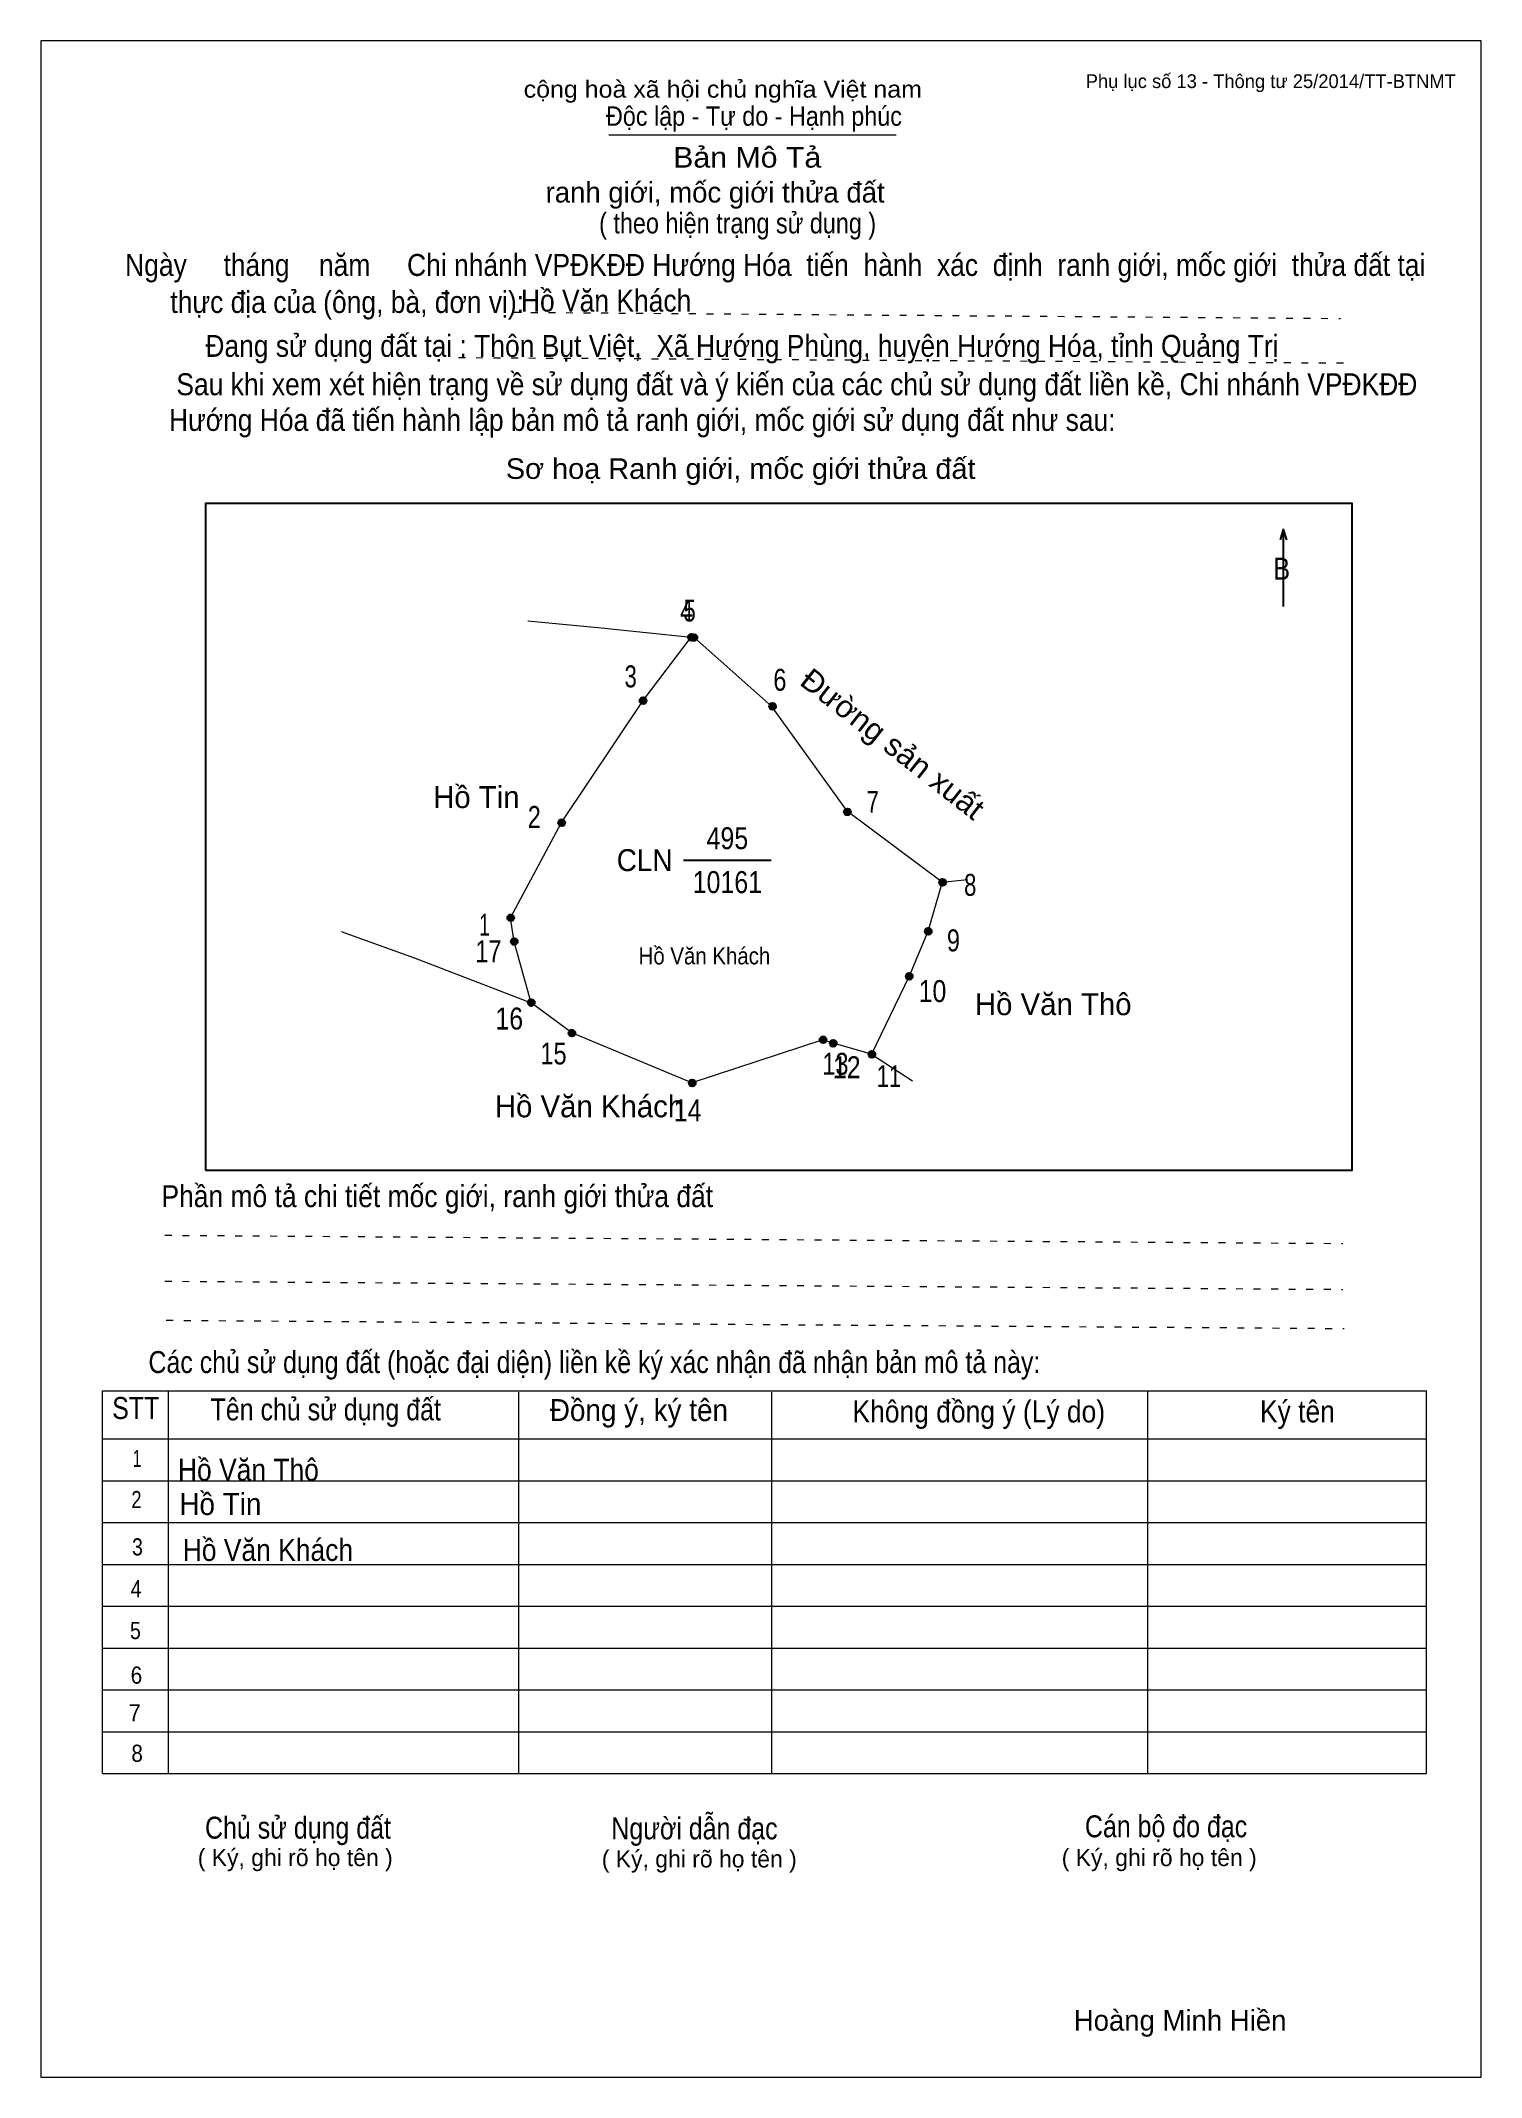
# Model space of a CAD drawing. Header units: centimetres. Extents: x 0 to 21, y 0 to 29.7.
import ezdxf
from ezdxf.enums import TextEntityAlignment as Align

# ---------------------------------------------------------------- set-up
doc = ezdxf.new("R2010")
doc.units = ezdxf.units.CM
doc.header["$LTSCALE"] = 0.13
doc.linetypes.add('DOTTED', pattern=[1.5, 0.3, -1.2])
for name, color, linetype, lineweight in [('1', 7, 'Continuous', 13), ('32', 7, 'Continuous', 25), ('33', 7, 'Continuous', 25), ('6', 7, 'Continuous', 13), ('62', 7, 'Continuous', 13)]:
    doc.layers.add(name, color=color, linetype=linetype, lineweight=lineweight)
for name, color, linetype in [('2', 7, 'Continuous'), ('34', 7, 'Continuous'), ('63', 7, 'Continuous')]:
    doc.layers.add(name, color=color, linetype=linetype)

msp = doc.modelspace()

# ---------------------------------------------------------------- hatches: boundary and pattern name
at = {"layer": '32'}
for points in [[(9.536, 21, 1), (9.436, 21, 1)], [(9.5712, 20.996, 1), (9.4712, 20.996, 1)], [(8.8321, 20.0755, 1), (8.7321, 20.0755, 1)], [(10.7183, 19.9919, 1), (10.6183, 19.9919, 1)], [(11.8096, 18.4544, 1), (11.7096, 18.4544, 1)], [(7.6449, 18.2946, 1), (7.5449, 18.2946, 1)], [(13.1976, 17.4265, 1), (13.0976, 17.4265, 1)], [(6.9029, 16.9096, 1), (6.8029, 16.9096, 1)], [(12.9874, 16.7117, 1), (12.8874, 16.7117, 1)], [(6.9524, 16.5633, 1), (6.8524, 16.5633, 1)], [(12.7104, 16.0562, 1), (12.6104, 16.0562, 1)], [(7.1997, 15.6729, 1), (7.0997, 15.6729, 1)], [(7.7933, 15.2277, 1), (7.6933, 15.2277, 1)], [(11.4554, 15.1302, 1), (11.3554, 15.1302, 1)], [(11.6023, 15.0793, 1), (11.5023, 15.0793, 1)], [(12.1662, 14.9185, 1), (12.0662, 14.9185, 1)], [(9.5469, 14.5, 1), (9.4469, 14.5, 1)]]:
    msp.add_hatch(color=256, dxfattribs=at).paths.add_polyline_path(points)

# ---------------------------------------------------------------- linework, layer by layer
at = {"layer": '1'}
msp.add_lwpolyline([(21, 0), (21, 29.7), (0, 29.7), (0, 0)], close=True, dxfattribs=at)
at = {"layer": '32'}
for centre in [(9.486, 21), (9.5212, 20.996), (8.7821, 20.0755), (10.6683, 19.9919), (11.7596, 18.4544), (7.5949, 18.2946), (13.1476, 17.4265), (6.8529, 16.9096), (12.9374, 16.7117), (6.9024, 16.5633), (12.6604, 16.0562), (7.1497, 15.6729), (7.7433, 15.2277), (11.4054, 15.1302), (11.5523, 15.0793), (12.1162, 14.9185), (9.4969, 14.5)]:
    msp.add_circle(centre, 0.05, dxfattribs=at)
at = {"layer": '33'}
msp.add_line((9.37, 17.75), (10.65, 17.75), dxfattribs=at)
at = {"layer": '6'}
for p, q in [((13.14, 17.43), (13.51, 17.47)), ((12.11, 14.92), (12.71, 14.53))]:
    msp.add_line(p, q, dxfattribs=at)
for points in [[(7.1, 21.24), (8.17, 21.14), (9.48, 21)], [(7.15, 15.67), (6.9, 16.56), (6.85, 16.91), (7.59, 18.3), (8.78, 20.08), (9.48, 21)], [(13.14, 17.43), (11.76, 18.46), (10.66, 19.99), (9.52, 21), (9.48, 21)], [(13.14, 17.43), (12.93, 16.71), (12.66, 16.06), (12.11, 14.92)], [(4.38, 16.71), (5.46, 16.32), (7.15, 15.67)], [(12.11, 14.92), (11.55, 15.08), (11.4, 15.13), (9.49, 14.5), (7.74, 15.23), (7.15, 15.67)]]:
    msp.add_lwpolyline(points, dxfattribs=at)
at = {"layer": '62'}
for p, q in [((8.28, 28.33), (12.47, 28.33)), ((0.9, 10.01), (20.2, 10.01)), ((0.9, 4.43), (0.9, 10.01)), ((1.86, 4.43), (1.86, 10.01)), ((6.97, 4.43), (6.97, 9.99)), ((10.66, 4.43), (10.66, 9.99)), ((16.14, 4.43), (16.14, 10.01)), ((20.2, 4.43), (20.2, 10.01)), ((0.9, 9.31), (20.2, 9.31)), ((0.9, 8.7), (20.2, 8.7)), ((0.9, 8.09), (20.2, 8.09)), ((0.9, 7.48), (20.2, 7.48)), ((0.9, 6.87), (20.2, 6.87)), ((0.9, 6.26), (20.2, 6.26)), ((0.9, 5.65), (20.2, 5.65)), ((0.9, 5.04), (20.2, 5.04)), ((0.9, 4.43), (20.2, 4.43))]:
    msp.add_line(p, q, dxfattribs=at)
at = {"layer": '62', "linetype": 'DOTTED'}
for p, q in [((6.89, 25.74), (18.95, 25.65)), ((6.09, 25.08), (19.04, 25)), ((1.81, 12.28), (18.98, 12.16)), ((1.81, 11.61), (18.98, 11.49)), ((1.83, 11.04), (19, 10.92))]:
    msp.add_line(p, q, dxfattribs=at)
at = {"layer": '62', "lineweight": 25}
for p, q in [((18.11, 22.58), (18.11, 21.45)), ((18.11, 22.57), (18.07, 22.42)), ((18.11, 22.57), (18.16, 22.42))]:
    msp.add_line(p, q, dxfattribs=at)
msp.add_lwpolyline([(2.4, 13.23), (19.12, 13.23), (19.12, 22.95), (2.4, 22.95)], close=True, dxfattribs=at)

# ---------------------------------------------------------------- texts
at = {"layer": '2', "width": 0.9}
msp.add_text('Hồ Văn Khách', height=0.2473, dxfattribs=at).set_placement((9.675, 16.23), align=Align.CENTER)
at = {"layer": '32'}
for s, width, p in [('4', 0.8, (9.415, 21.23)), ('5', 0.75, (9.46, 21.23)), ('3', 0.75, (8.6, 20.27)), ('6', 0.8, (10.775, 20.22)), ('7', 0.75, (12.13, 18.44)), ('2', 0.8, (7.195, 18.22)), ('8', 0.75, (13.55, 17.23)), ('1', 0.65, (6.47, 16.65)), ('9', 0.8, (13.305, 16.42)), ('17', 0.8, (6.525, 16.26)), ('10', 0.85, (13, 15.68)), ('16', 0.85, (6.83, 15.28)), ('15', 0.8, (7.475, 14.77)), ('13', 0.8, (11.585, 14.62)), ('12', 0.85, (11.75, 14.57)), ('11', 0.75, (12.365, 14.44)), ('14', 0.85, (9.43, 13.94))]:
    msp.add_text(s, height=0.32, dxfattribs=dict(at, width=width)).set_placement(p, align=Align.CENTER)
at = {"layer": '33', "width": 1.05}
msp.add_text('Đường sản xuất', height=0.32, rotation=321.9, dxfattribs=at).set_placement((12.3213, 19.321), align=Align.CENTER)
at = {"layer": '33'}
for s, p in [('Hồ Tin', (6.35, 18.51)), ('Hồ Văn Thô', (14.76, 15.49)), ('Hồ Văn Khách', (8, 14))]:
    msp.add_text(s, height=0.32, dxfattribs=at).set_placement(p, align=Align.CENTER)
at = {"layer": '33', "width": 0.85}
for s, p in [('495', (10.01, 17.91)), ('10161', (10.01, 17.27))]:
    msp.add_text(s, height=0.32, dxfattribs=at).set_placement(p, align=Align.CENTER)
at = {"layer": '33', "width": 0.95}
msp.add_text('CLN', height=0.32, dxfattribs=at).set_placement((9.21, 17.59), align=Align.RIGHT)
at = {"layer": '34'}
for s, width, p in [('Hồ Văn Khách', 0.9, (7, 25.75)), ('Hồ Văn Thô', 0.9, (2, 8.7)), ('Hồ Tin', 0.95, (2.02, 8.2)), ('Hồ Văn Khách', 0.9, (2.07, 7.53))]:
    msp.add_text(s, height=0.32, dxfattribs=dict(at, width=width)).set_placement(p)
at = {"layer": '62'}
for s, height, width, p in [('cộng hoà xã hội chủ nghĩa Việt nam', 0.2474, 1.1, (7.04, 28.87)), ('Độc lập - Tự do - Hạnh phúc', 0.2828, 0.9, (8.24, 28.46)), ('Bản Mô Tả', 0.3, 1.1, (9.22, 27.85)), ('( theo hiện trạng sử dụng )', 0.3, 0.85, (8.14, 26.89)), ('Ngày     tháng    năm     Chi nhánh VPĐKĐĐ Hướng Hóa  tiến  hành  xác  định  ranh giới, mốc giới  thửa đất tại ', 0.32, 0.9, (1.23, 26.27)), ('thực địa của (ông, bà, đơn vị): ', 0.32, 0.9, (1.89, 25.73)), ('Đang sử dụng đất tại : Thôn Bụt Việt,  Xã Hướng Phùng, huyện Hướng Hóa, tỉnh Quảng Trị', 0.32, 0.9, (2.4, 25.09)), (' Sau khi xem xét hiện trạng về sử dụng đất và ý kiến của các chủ sử dụng đất liền kề, Chi nhánh VPĐKĐĐ ', 0.32, 0.9, (1.87, 24.53)), ('Hướng Hóa đã tiến hành lập bản mô tả ranh giới, mốc giới sử dụng đất như sau:', 0.32, 0.9, (1.87, 24.01)), ('Sơ hoạ Ranh giới, mốc giới thửa đất', 0.3, 1.05, (6.78, 23.31)), ('B', 0.32, 0.85, (17.97, 21.84)), ('Phần mô tả chi tiết mốc giới, ranh giới thửa đất ', 0.32, 0.9, (1.76, 12.69)), ('Các chủ sử dụng đất (hoặc đại diện) liền kề ký xác nhận đã nhận bản mô tả này:', 0.32, 0.85, (1.57, 10.27))]:
    msp.add_text(s, height=height, dxfattribs=dict(at, width=width)).set_placement(p)
msp.add_text('ranh giới, mốc giới thửa đất', height=0.3, dxfattribs=at).set_placement((7.36, 27.34))
for s, height, width, p in [('STT', 0.32, 0.85, (1.385, 9.6)), ('Tên chủ sử dụng đất', 0.32, 0.85, (4.155, 9.58)), ('Đồng ý, ký tên', 0.32, 0.95, (8.72, 9.57)), ('Không đồng ý (Lý do)', 0.32, 0.9, (13.675, 9.55)), ('Ký tên', 0.32, 0.9, (18.32, 9.55)), ('1', 0.25, 0.7, (1.405, 8.9)), ('2', 0.25, 0.8, (1.395, 8.3)), ('3', 0.25, 0.85, (1.41, 7.61)), ('4', 0.25, 0.85, (1.39, 7)), ('5', 0.25, 0.85, (1.38, 6.39)), ('6', 0.25, 0.9, (1.395, 5.74)), ('7', 0.25, 0.95, (1.37, 5.19)), ('8', 0.25, 0.9, (1.405, 4.6)), ('Người dẫn đạc', 0.32, 0.85, (9.53, 3.47)), ('Chủ sử dụng đất', 0.32, 0.85, (3.75, 3.48)), ('Cán bộ đo đạc', 0.32, 0.85, (16.405, 3.5))]:
    msp.add_text(s, height=height, dxfattribs=dict(at, width=width)).set_placement(p, align=Align.CENTER)
for p in [(3.71, 3.08), (9.6, 3.06), (16.305, 3.08)]:
    msp.add_text('( Ký, ghi rõ họ tên )', height=0.25, dxfattribs=at).set_placement(p, align=Align.CENTER)
at = {"layer": '63'}
msp.add_text('Phụ lục số 13 - Thông tư 25/2014/TT-BTNMT', height=0.2, dxfattribs=at).set_placement((20.63, 29.01), align=Align.RIGHT)
msp.add_text('Hoàng Minh Hiền', height=0.3, dxfattribs=at).set_placement((16.61, 0.68), align=Align.CENTER)

doc.saveas('drawing.dxf')
